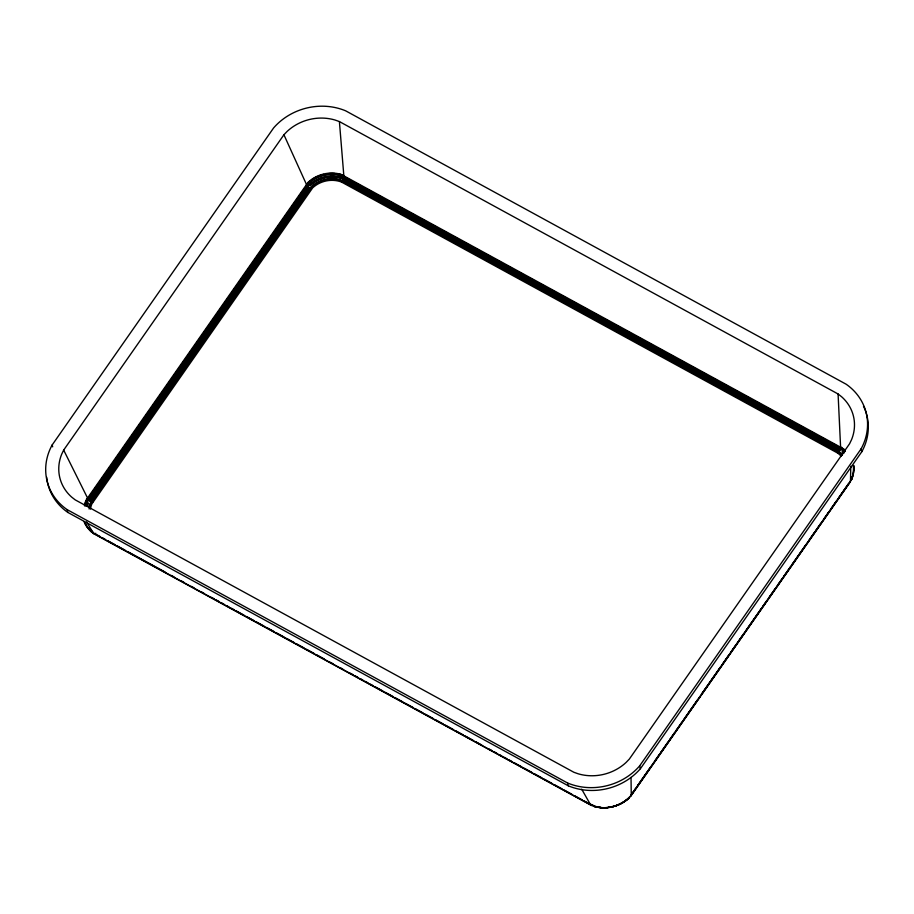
<?xml version="1.0" encoding="UTF-8"?>
<svg xmlns="http://www.w3.org/2000/svg" width="914" height="914" viewBox="0 0 914 914"><rect width="100%" height="100%" fill="white"/><g stroke="black" fill="none" stroke-linecap="round" stroke-linejoin="round"><path stroke-width="1.37" d="M850.774 466.3L850.466 481.827L849.414 482.432M90.452 509.121A25.912 23.216 -14.8 0 1 91.88 503.934L312.657 187.873A25.912 23.216 -14.8 0 1 339.711 181.44L341.642 182.115L343.801 175.328L339.402 121.573L334.992 120.008A45.791 41.016 -14.8 0 0 287.19 131.365L283.923 134.758L63.672 450.076L61.706 454.178A45.791 41.016 -14.8 0 0 71.623 497.067L75.177 499.855L573.855 772.261L578.265 773.827A45.791 41.016 -14.8 0 0 626.067 762.47L629.335 759.077L849.586 443.758L851.551 439.657A45.791 41.016 -14.8 0 0 841.634 396.779L838.081 393.98L339.402 121.573M341.962 174.825L341.859 175.534A32.31 28.94 -14.8 0 0 308.132 183.554L307.71 182.971A32.813 29.385 -14.8 0 1 309.538 181.383M341.642 182.115L837.635 453.07L840.572 446.695L838.081 393.98M307.173 186.742L309.081 184.754L310.143 185.976A29.705 26.609 -14.8 0 1 341.162 178.607L341.562 177.042L344.132 177.956L343.858 178.698M842.365 454.795A28.163 25.215 -14.8 0 0 840.96 453.447L839.178 452.053L841.668 447.266M845.256 451.196A32.31 28.94 -14.8 0 0 843.633 449.642L843.919 449.037M343.23 180.207L342.876 180.938L340.671 180.161A28.163 25.215 -14.8 0 0 311.274 187.142L309.64 188.832L307.755 187.279M84.751 504.985A32.31 28.94 -14.8 0 1 85.836 501.786L87.059 499.25L86.544 498.781M86.03 505.671A31.11 27.866 -14.8 0 1 87.081 502.586L88.224 500.198L87.059 499.25M853.802 465.42A33.875 30.345 -14.8 0 1 851.768 479.119L630.352 796.048M581.692 789.17L590.821 805.245L594.134 806.388A33.235 29.774 -14.8 0 0 628.832 798.139L631.266 795.637L631.026 777.448M850.626 479.907L851.768 479.119M843.485 453.63A29.705 26.609 -14.8 0 0 842 452.202L842.902 450.91L840.834 449.288M67.865 512.446L67.122 509.624A58.942 52.795 -14.8 0 1 52.178 444.947L273.594 127.96A58.942 52.795 -14.8 0 1 345.675 110.834L846.136 384.211A58.942 52.795 -14.8 0 1 861.079 448.888L861.822 451.699L640.406 768.697A58.942 52.795 -14.8 0 1 568.325 785.823L67.865 512.446A58.942 52.795 -14.8 0 1 46.671 477.234M92.737 502.152L87.973 498.884L306.91 185.439L283.923 134.758M88.35 499.273L306.91 185.439M88.795 499.672L307.664 186.33L307.264 185.873M89.275 500.061L308.098 186.787L307.664 186.33M89.8 500.461L308.578 187.244L308.098 186.787M90.349 500.838L309.081 187.701L308.578 187.244M90.932 501.203L309.606 188.147L309.081 187.701M67.122 509.624L567.571 783.001A58.942 52.795 -14.8 0 0 639.663 765.875L861.079 448.888M631.174 794.872L635.264 789.022M637.709 785.514L650.791 766.789M654.881 760.939L658.971 755.09M660.605 752.748L667.951 742.214M669.596 739.872L674.498 732.857M676.131 730.514L681.855 722.323M684.3 718.815L697.382 700.09M701.472 694.24L714.542 675.515M716.188 673.172L720.266 667.323M722.723 663.815L728.447 655.624M730.892 652.116L735.804 645.09M737.438 642.748L743.973 633.391M745.607 631.048L761.134 608.815M762.767 606.473L766.857 600.624M769.314 597.116L775.038 588.924M777.483 585.406L782.384 578.391M784.029 576.048L790.564 566.691M792.198 564.349L805.28 545.624M809.358 539.774L814.271 532.748M815.905 530.417L820.806 523.391M824.074 518.706L828.975 511.691M830.62 509.349L836.333 501.158M838.789 497.65L848.592 483.609M631.494 794.86L700.17 696.548M701.803 694.206L848.969 483.529M630.946 795.957L850.077 482.226M608.895 807.211A32.31 28.94 -14.8 0 0 628.341 798.139L629.689 796.745M592.58 804.686L590.821 805.245M594.134 806.388L594.614 806.148A32.31 28.94 -14.8 0 0 600.452 807.313M83.985 521.586A33.875 30.345 -14.8 0 0 91.4 531.868L94.005 533.845L95.89 533.353M91.4 531.868L95.033 533.765M594.614 806.148L584.377 801.087M87.081 502.586L88.475 503.328A29.705 26.609 -14.8 0 0 87.47 506.265M343.721 176.688L840.4 448.009M343.607 177.236L840.24 448.534M343.458 177.819L840.035 449.082M343.287 178.424L839.795 449.654M343.07 179.053L839.509 450.236M342.83 179.681L839.178 450.831M342.556 180.321L838.835 451.413M97.535 535.136L100.037 536.507M102.539 537.866L105.041 539.237M107.544 540.608L115.05 544.71M117.552 546.069L125.069 550.171M127.572 551.542L165.114 572.05M171.375 575.477L173.877 576.837M181.383 580.938L183.885 582.309M191.403 586.411L193.905 587.782M201.411 591.884L203.913 593.243M211.42 597.345L213.922 598.716M216.424 600.087L218.926 601.446M221.439 602.817L223.941 604.188M226.444 605.559L228.946 606.919M231.448 608.29L233.95 609.661M236.452 611.02L243.958 615.122M246.46 616.493L253.978 620.595M256.48 621.966L263.986 626.067M266.488 627.427L273.994 631.528M276.496 632.899L284.014 637.001M286.516 638.372L294.022 642.473M296.524 643.844L304.031 647.946M306.544 649.306L314.05 653.407M316.552 654.778L324.059 658.88M330.32 662.296L332.822 663.667M340.328 667.768L342.83 669.139M350.348 673.241L352.85 674.601M355.352 675.972L357.854 677.343M360.356 678.702L362.858 680.073M365.36 681.444L367.862 682.804M370.364 684.175L372.866 685.546M375.368 686.905L382.886 691.018M385.388 692.378L392.894 696.479M395.396 697.85L402.903 701.952M405.405 703.323L412.922 707.425M415.424 708.784L422.931 712.886M425.433 714.257L432.939 718.358M435.441 719.729L442.959 723.831M445.461 725.202L452.967 729.303M455.469 730.663L462.975 734.765M465.489 736.136L472.995 740.237M475.497 741.608L481.758 745.024M489.264 749.126L491.766 750.497M494.268 751.856L496.77 753.227M499.273 754.598L501.775 755.958M504.277 757.329L506.779 758.7M509.292 760.06L511.794 761.431M514.296 762.802L521.803 766.903M524.305 768.263L531.811 772.364M534.313 773.735L541.831 777.837M544.333 779.208L551.839 783.309M554.341 784.68L561.847 788.782M564.349 790.142L571.867 794.243M574.369 795.614L581.875 799.716M94.645 533.867L591.575 805.325M591.289 805.383L93.754 533.719L86.567 521.894M311.228 189.347L309.606 188.147M88.224 500.198L90.954 501.923L89.972 503.968A28.163 25.215 -14.8 0 0 89.024 506.756M841.44 447.917L843.633 449.642M837.635 453.07L839.189 454.281A25.912 23.216 -14.8 0 1 841.097 456.189M87.973 498.884L63.672 450.076M639.663 765.875L640.406 768.697M567.571 783.001L568.325 785.823M52.178 444.947L52.669 446.832M628.615 798.173A32.813 29.385 -14.8 0 1 608.873 807.382M607.65 807.53A32.813 29.385 -14.8 0 1 594.363 806.308M84.442 505.511A31.636 28.334 -14.8 0 1 86.007 500.244L308.132 182.24A31.636 28.334 -14.8 0 1 341.162 174.391L842.697 448.363A31.636 28.334 -14.8 0 1 845.027 450.682M84.933 506.116A31.282 28.014 -14.8 0 1 86.487 500.906L308.532 183.029A31.282 28.014 -14.8 0 1 341.185 175.26L842.594 449.162A31.282 28.014 -14.8 0 1 844.902 451.47M842.902 450.91A31.11 27.866 -14.8 0 1 844.467 452.407M92.405 532.108A32.813 29.385 -14.8 0 1 88.555 527.949M92.017 532.097A33.235 29.774 -14.8 0 1 85.699 524.042M91.674 532.017A33.601 30.093 -14.8 0 1 85.299 523.882M863.501 406.204A58.942 52.795 -14.8 0 1 861.822 451.699M92.84 532.051A32.31 28.94 -14.8 0 1 90.452 529.674M629.003 798.036A33.601 30.093 -14.8 0 1 593.929 806.376M629.106 797.876A33.875 30.345 -14.8 0 1 593.734 806.285M89.092 508.961A27.283 24.438 -14.8 0 1 90.6 503.488L311.697 186.959A27.283 24.438 -14.8 0 1 340.179 180.195L840.137 453.31A27.283 24.438 -14.8 0 1 842.148 455.321M311.48 179.921A32.813 29.385 -14.8 0 1 316.804 176.859M317.923 176.356A32.813 29.385 -14.8 0 1 323.796 174.425M328.674 173.614A32.813 29.385 -14.8 0 1 334.821 173.534M338.443 173.991A32.813 29.385 -14.8 0 1 340.796 174.505M852.134 476.514A32.813 29.385 -14.8 0 1 851.437 478.696M309.081 184.754A31.11 27.866 -14.8 0 1 341.562 177.042M842.468 451.562A30.425 27.26 -14.8 0 1 843.999 453.024M309.606 185.371A30.425 27.26 -14.8 0 1 341.368 177.819M853.345 466.151A33.235 29.774 -14.8 0 1 853.185 472.926M852.991 474.058A33.235 29.774 -14.8 0 1 851.345 479.587M853.619 465.786A33.601 30.093 -14.8 0 1 851.597 479.37M86.727 505.979A30.425 27.26 -14.8 0 1 87.755 502.963"/></g></svg>
